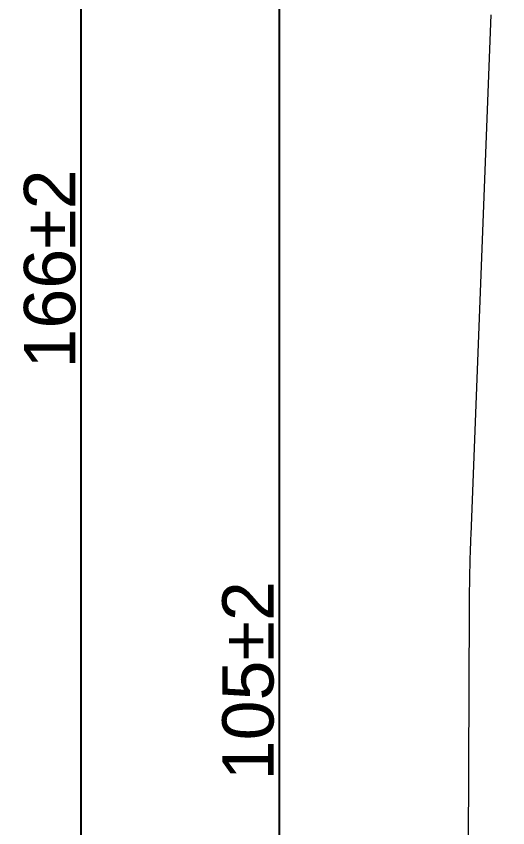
# Model space of a CAD drawing. Header units: millimetres. Extents: x 1336 to 2438, y 1230 to 1601.
# Drawn here: x 1602.67 to 1626.6, y 1407.82 to 1447.29 of the extents above; entities that cross this region are included whole.
import ezdxf

# ---------------------------------------------------------------- set-up
doc = ezdxf.new("R2010")
doc.units = ezdxf.units.MM
doc.layers.add('Dimension', color=3, linetype='Continuous')
doc.styles.get("Standard").update_dxf_attribs({"font": 'arial.ttf'})
doc.dimstyles.new('Standard$0', dxfattribs={"dimtxt": 2.3, "dimasz": 2, "dimexe": 1, "dimexo": 1, "dimgap": 1, "dimtad": 0, "dimtih": 1, "dimtoh": 1, "dimdec": 1, "dimzin": 0, "dimdsep": 46, "dimtxsty": 'Standard', "dimcen": 0, "dimclrd": 4, "dimclre": 4, "dimclrt": 4, "dimadec": 1, "dimazin": 0, "dimtfac": 1, "dimtdec": 1, "dimtofl": 0, "dimtmove": 0, "dimatfit": 0, "dimfxl": 1, "dimtolj": 1, "dimtzin": 0, "dimarcsym": 0})

# ---------------------------------------------------------------- blocks, each defined once
blk = doc.blocks.new('*D250')
at = {"layer": 'Defpoints', "color": 0, "ltscale": 1000, "transparency": 16777216}
for p in [(1615.494, 1466.631), (1626.417, 1466.631), (1625.168, 1361.807)]:
    blk.add_point(p, dxfattribs=at)
at = {"layer": 'Dimension', "color": 3, "lineweight": -2, "ltscale": 1000, "transparency": 16777216}
for p, q in [((1626.167, 1466.631), (1615.244, 1466.631)), ((1615.494, 1363.807), (1615.494, 1464.631)), ((1624.918, 1361.807), (1615.244, 1361.807))]:
    blk.add_line(p, q, dxfattribs=at)
at = {"layer": 'Dimension', "color": 3, "ltscale": 1000, "transparency": 16777216}
for points in [[(1615.161, 1464.631), (1615.827, 1464.631), (1615.494, 1466.631)], [(1615.161, 1363.807), (1615.827, 1363.807), (1615.494, 1361.807)]]:
    blk.add_solid(points, dxfattribs=at)
at = {"layer": 'Dimension', "ltscale": 1000, "transparency": 16777216, "insert": (1613.968, 1414.972), "char_height": 2.5, "attachment_point": 5, "rotation": 90}
blk.add_mtext('\\A1;105±2', dxfattribs=at)
blk = doc.blocks.new('*D252')
at = {"layer": 'Defpoints', "color": 0, "ltscale": 1000, "transparency": 16777216}
for p in [(1605.841, 1517.994), (1647.407, 1517.994), (1695.156, 1351.994)]:
    blk.add_point(p, dxfattribs=at)
at = {"layer": 'Dimension', "color": 3, "lineweight": -2, "ltscale": 1000, "transparency": 16777216}
for p, q in [((1647.157, 1517.994), (1605.591, 1517.994)), ((1605.841, 1353.994), (1605.841, 1515.994)), ((1694.906, 1351.994), (1605.591, 1351.994))]:
    blk.add_line(p, q, dxfattribs=at)
at = {"layer": 'Dimension', "color": 3, "ltscale": 1000, "transparency": 16777216}
for points in [[(1605.508, 1515.994), (1606.174, 1515.994), (1605.841, 1517.994)], [(1605.508, 1353.994), (1606.174, 1353.994), (1605.841, 1351.994)]]:
    blk.add_solid(points, dxfattribs=at)
at = {"layer": 'Dimension', "ltscale": 1000, "transparency": 16777216, "insert": (1604.315, 1434.994), "char_height": 2.5, "attachment_point": 5, "rotation": 90}
blk.add_mtext('\\A1;166±2', dxfattribs=at)

msp = doc.modelspace()

# ---------------------------------------------------------------- linework, layer by layer
at = {"lineweight": 13}
for p, q in [((1625.781, 1447.349), (1624.794, 1422.082)), ((1624.717, 1418.523), (1624.524, 1372.193))]:
    msp.add_line(p, q, dxfattribs=at)
msp.add_arc((1726.716, 1418.098), 102, 177.76165, 179.76165, dxfattribs=at)

# ---------------------------------------------------------------- dimensions: what is measured, and where the dimension line sits
at = {"layer": 'Dimension', "color": 40, "ltscale": 1000, "true_color": 0xf8d731}
dim = msp.add_linear_dim(base=(1605.841, 1517.994), p1=(1695.156, 1351.994), p2=(1647.407, 1517.994), angle=90, dimstyle='Standard$0', override={"dimtxt": 2.5, "dimexe": 0.25, "dimexo": 0.25, "dimgap": 0.25, "dimtad": 1, "dimtih": 0, "dimtoh": 0, "dimdec": 0, "dimclrd": 3, "dimclre": 3, "dimclrt": 256, "dimadec": 0, "dimtol": 1, "dimtp": 2, "dimtm": 2, "dimtdec": 0, "dimatfit": 3, "dimfxl": 1.25, "dimarcsym": 2}, dxfattribs=at)
dim.commit()
dim.dimension.update_dxf_attribs({"geometry": '*D252', "text_midpoint": (1604.315, 1434.994)})
dim = msp.add_linear_dim(base=(1615.494, 1466.631), p1=(1625.168, 1361.807), p2=(1626.417, 1466.631), angle=90, dimstyle='Standard$0', override={"dimtxt": 2.5, "dimexe": 0.25, "dimexo": 0.25, "dimgap": 0.25, "dimtad": 1, "dimtih": 0, "dimtoh": 0, "dimdec": 0, "dimclrd": 3, "dimclre": 3, "dimclrt": 256, "dimadec": 0, "dimtol": 1, "dimtp": 2, "dimtm": 2, "dimtdec": 0, "dimatfit": 3, "dimfxl": 1.25, "dimarcsym": 2}, dxfattribs=at)
dim.commit()
dim.dimension.update_dxf_attribs({"geometry": '*D250', "text_midpoint": (1615.494, 1414.972), "dimtype": 160})

doc.saveas('drawing.dxf')
